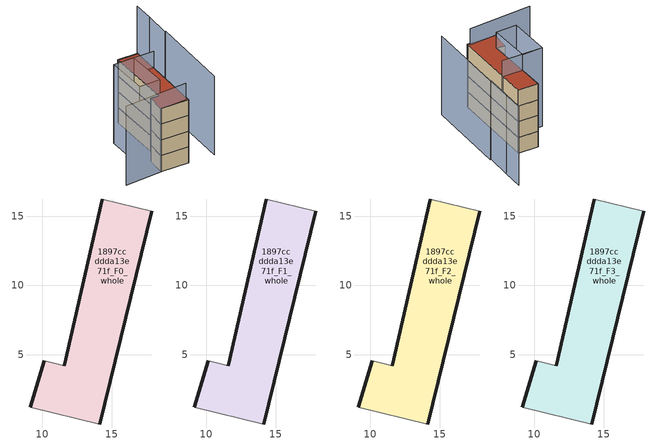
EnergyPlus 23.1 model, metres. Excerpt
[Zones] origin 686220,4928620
1897ccddda13e71f_F0_whole
 floor ground (EU_floor_Construction): 14.15,0.01 17.87,15.36 14.32,16.24 11.56,4.21 10.13,4.58 9.14,1.22 z0
 wall outside (EU_wall_Construction): 11.56,4.21 14.32,16.24 / 17.87,15.36 14.15,0.01 / 9.14,1.22 10.13,4.58 z0:3
 wall adiabatic (EU_wall_Construction): 14.32,16.24 17.87,15.36 / 14.15,0.01 9.14,1.22 / 10.13,4.58 11.56,4.21 z0:3
1897ccddda13e71f_F1_whole
 floor to 1897ccddda13e71f_F0_whole (EU_floor_Construction): 14.15,0.01 17.87,15.36 14.32,16.24 11.56,4.21 10.13,4.58 9.14,1.22 z3
 wall outside (EU_wall_Construction): 11.56,4.21 14.32,16.24 / 17.87,15.36 14.15,0.01 / 9.14,1.22 10.13,4.58 z3:6
 wall adiabatic (EU_wall_Construction): 14.32,16.24 17.87,15.36 / 14.15,0.01 9.14,1.22 / 10.13,4.58 11.56,4.21 z3:6
1897ccddda13e71f_F2_whole
 floor to 1897ccddda13e71f_F1_whole (EU_floor_Construction): 14.15,0.01 17.87,15.36 14.32,16.24 11.56,4.21 10.13,4.58 9.14,1.22 z6
 wall outside (EU_wall_Construction): 11.56,4.21 14.32,16.24 / 17.87,15.36 14.15,0.01 / 9.14,1.22 10.13,4.58 z6:9
 wall adiabatic (EU_wall_Construction): 14.32,16.24 17.87,15.36 / 14.15,0.01 9.14,1.22 / 10.13,4.58 11.56,4.21 z6:9
1897ccddda13e71f_F3_whole
 floor to 1897ccddda13e71f_F2_whole (EU_floor_Construction): 14.15,0.01 17.87,15.36 14.32,16.24 11.56,4.21 10.13,4.58 9.14,1.22 z9
 wall outside (EU_wall_Construction): 11.56,4.21 14.32,16.24 / 17.87,15.36 14.15,0.01 / 9.14,1.22 10.13,4.58 z9:12
 wall adiabatic (EU_wall_Construction): 14.32,16.24 17.87,15.36 / 14.15,0.01 9.14,1.22 / 10.13,4.58 11.56,4.21 z9:12
 roof outside (EU_roof_Construction): 17.87,15.36 14.15,0.01 9.14,1.22 10.13,4.58 11.56,4.21 14.32,16.24 z12
shading: 2.5,2.33 13.95,0.43 / 18.69,-1.25 22.35,13.53 / 22.23,13.56 23.39,18.24 / 23.39,18.24 24.37,21.98 / 16.85,10.69 9.64,12.4 / 8.02,4.87 9.59,12.43 / 9.59,12.43 13.27,11.66 / 13.27,11.66 11.7,4.11 / 11.7,4.11 8.02,4.87 z0:15
[Building]
EU S2 Campaign: North Axis=0; Terrain=City; Solar Distribution=FullExterior
[Site:Location]
Bologna: Latitude=44.5; Longitude=11.25; Time Zone=1; Elevation=37
[SizingPeriod:WeatherFileDays]
AnnualSizingPeriod: Begin Month=1; Begin Day of Month=1; End Month=12; End Day of Month=31; Day of Week for Start Day=Monday; Use Weather File Daylight Saving Period=No; Use Weather File Rain and Snow Indicators=No
[MATERIAL]
EU_InternalMass_Material: Roughness=MediumRough; Thickness=0.1; Conductivity=1; Density=1800; Specific Heat=900; Thermal Absorptance=0.9; Solar Absorptance=0.7; Visible Absorptance=0.7
[MATERIAL:NOMASS] Roughness=MediumRough; Thermal Absorptance=0.9; Solar Absorptance=0.7; Visible Absorptance=0.7
Name | Thermal Resistance
EU_wall_NoMass | 0.937881
EU_roof_NoMass | 0.548572
EU_floor_NoMass | 0.71348
[CONSTRUCTION]
EU_wall_Construction: EU_wall_NoMass
EU_roof_Construction: EU_roof_NoMass
EU_floor_Construction: EU_floor_NoMass
EU_InternalMass_Construction: EU_InternalMass_Material
[ZONE] Type=1; Multiplier=1; Ceiling Height=autocalculate; Volume=185.2; Floor Area=autocalculate; Part of Total Floor Area=Yes
1897ccddda13e71f_F0_whole; 1897ccddda13e71f_F1_whole; 1897ccddda13e71f_F2_whole; 1897ccddda13e71f_F3_whole
[INTERNALMASS] Construction=EU_InternalMass_Construction; Surface Area=61.7338
Name | Zone or ZoneList
1897ccddda13e71f_F0_whole_EU_InternalMass | 1897ccddda13e71f_F0_whole
1897ccddda13e71f_F1_whole_EU_InternalMass | 1897ccddda13e71f_F1_whole
1897ccddda13e71f_F2_whole_EU_InternalMass | 1897ccddda13e71f_F2_whole
1897ccddda13e71f_F3_whole_EU_InternalMass | 1897ccddda13e71f_F3_whole
[OTHEREQUIPMENT] Fuel Type=Electricity; Design Level Calculation Method=Watts/Area; Power per Zone Floor Area=1; Fraction Latent=0; Fraction Radiant=0; Fraction Lost=0; Carbon Dioxide Generation Rate=0; EndUse Subcategory=EU_Step8_InternalGains
Name | Zone or ZoneList or Space or SpaceList | Schedule
EU_Step8_InternalGain_1897ccddda13e71f_F0_whole_f000 | 1897ccddda13e71f_F0_whole | EU_Step8_GainSchedule_1897ccddda13e71f_F0_whole_f000
EU_Step8_InternalGain_1897ccddda13e71f_F1_whole_f000 | 1897ccddda13e71f_F1_whole | EU_Step8_GainSchedule_1897ccddda13e71f_F1_whole_f000
EU_Step8_InternalGain_1897ccddda13e71f_F2_whole_f000 | 1897ccddda13e71f_F2_whole | EU_Step8_GainSchedule_1897ccddda13e71f_F2_whole_f000
EU_Step8_InternalGain_1897ccddda13e71f_F3_whole_f000 | 1897ccddda13e71f_F3_whole | EU_Step8_GainSchedule_1897ccddda13e71f_F3_whole_f000
[ZONEVENTILATION:DESIGNFLOWRATE] Schedule=EU_AlwaysOn; Design Flow Rate Calculation Method=AirChanges/Hour; Air Changes per Hour=0.687892; Ventilation Type=Natural; Fan Pressure Rise=0; Fan Total Efficiency=1; Constant Term Coefficient=1; Temperature Term Coefficient=0; Velocity Term Coefficient=0; Velocity Squared Term Coefficient=0; Minimum Indoor Temperature=-100; Maximum Indoor Temperature=100; Delta Temperature=-100; Minimum Outdoor Temperature=-100; Maximum Outdoor Temperature=100; Maximum Wind Speed=40
Name | Zone or ZoneList or Space or SpaceList
EU_ConstantAir_1897ccddda13e71f_F0_whole | 1897ccddda13e71f_F0_whole
EU_ConstantAir_1897ccddda13e71f_F1_whole | 1897ccddda13e71f_F1_whole
EU_ConstantAir_1897ccddda13e71f_F2_whole | 1897ccddda13e71f_F2_whole
EU_ConstantAir_1897ccddda13e71f_F3_whole | 1897ccddda13e71f_F3_whole
[HVACTEMPLATE:THERMOSTAT] Constant Heating Setpoint=20; Constant Cooling Setpoint=50
EU_HeatOnly_1897ccddda13e71f_F0_whole; EU_HeatOnly_1897ccddda13e71f_F1_whole; EU_HeatOnly_1897ccddda13e71f_F2_whole; EU_HeatOnly_1897ccddda13e71f_F3_whole
[HVACTEMPLATE:ZONE:IDEALLOADSAIRSYSTEM] System Availability Schedule=EU_AlwaysOn; Maximum Heating Supply Air Temperature=50; Minimum Cooling Supply Air Temperature=13; Maximum Heating Supply Air Humidity Ratio=0.0156; Minimum Cooling Supply Air Humidity Ratio=0.0077; Heating Limit=NoLimit; Cooling Limit=NoLimit; Heating Availability Schedule=EU_AlwaysOn; Cooling Availability Schedule=EU_CoolingOff; Dehumidification Control Type=ConstantSensibleHeatRatio; Cooling Sensible Heat Ratio=0.7; Dehumidification Setpoint=60; Humidification Control Type=None; Humidification Setpoint=30; Outdoor Air Method=None; Outdoor Air Flow Rate per Person=0.00944; Outdoor Air Flow Rate per Zone Floor Area=0; Outdoor Air Flow Rate per Zone=0; Demand Controlled Ventilation Type=None; Outdoor Air Economizer Type=NoEconomizer; Heat Recovery Type=None; Sensible Heat Recovery Effectiveness=0.7; Latent Heat Recovery Effectiveness=0.65
Name | Template Thermostat
1897ccddda13e71f_F0_whole | EU_HeatOnly_1897ccddda13e71f_F0_whole
1897ccddda13e71f_F1_whole | EU_HeatOnly_1897ccddda13e71f_F1_whole
1897ccddda13e71f_F2_whole | EU_HeatOnly_1897ccddda13e71f_F2_whole
1897ccddda13e71f_F3_whole | EU_HeatOnly_1897ccddda13e71f_F3_whole
[SIZING:ZONE] Zone Cooling Design Supply Air Temperature Input Method=SupplyAirTemperature; Zone Cooling Design Supply Air Temperature=13; Zone Heating Design Supply Air Temperature Input Method=SupplyAirTemperature; Zone Heating Design Supply Air Temperature=50; Zone Cooling Design Supply Air Humidity Ratio=0.008; Zone Heating Design Supply Air Humidity Ratio=0.008; Cooling Design Air Flow Method=DesignDay; Cooling Design Air Flow Rate=0; Cooling Minimum Air Flow per Zone Floor Area=0.000762; Cooling Minimum Air Flow=0; Cooling Minimum Air Flow Fraction=0.2; Heating Design Air Flow Method=DesignDay; Heating Design Air Flow Rate=0; Heating Maximum Air Flow per Zone Floor Area=0.002032; Heating Maximum Air Flow=0.141576; Heating Maximum Air Flow Fraction=0.3; Account for Dedicated Outdoor Air System=No; Dedicated Outdoor Air System Control Strategy=NeutralSupplyAir; Dedicated Outdoor Air Low Setpoint Temperature for Design=autosize; Dedicated Outdoor Air High Setpoint Temperature for Design=autosize; Zone Load Sizing Method=Sensible Load Only No Latent Load; Zone Latent Cooling Design Supply Air Humidity Ratio Input Method=HumidityRatioDifference; Zone Cooling Design Supply Air Humidity Ratio Difference=0.005; Zone Latent Heating Design Supply Air Humidity Ratio Input Method=HumidityRatioDifference; Zone Humidification Design Supply Air Humidity Ratio Difference=0.005
1897ccddda13e71f_F0_whole; 1897ccddda13e71f_F1_whole; 1897ccddda13e71f_F2_whole; 1897ccddda13e71f_F3_whole
[SCHEDULE:CONSTANT]
Name | Hourly Value
EU_AlwaysOn | 1
EU_CoolingOff | 0
[SCHEDULE:FILE] Column Number=1; Rows to Skip at Top=0; Number of Hours of Data=8760; Column Separator=Comma; Interpolate to Timestep=No; Minutes per Item=60; Adjust Schedule for Daylight Savings=Yes
Name | File
EU_Step8_GainSchedule_1897ccddda13e71f_F0_whole_f000 | ../../schedules/1897ccddda13e71f/1897ccddda13e71f_F0_whole_f000_gain.csv
EU_Step8_GainSchedule_1897ccddda13e71f_F1_whole_f000 | ../../schedules/1897ccddda13e71f/1897ccddda13e71f_F1_whole_f000_gain.csv
EU_Step8_GainSchedule_1897ccddda13e71f_F2_whole_f000 | ../../schedules/1897ccddda13e71f/1897ccddda13e71f_F2_whole_f000_gain.csv
EU_Step8_GainSchedule_1897ccddda13e71f_F3_whole_f000 | ../../schedules/1897ccddda13e71f/1897ccddda13e71f_F3_whole_f000_gain.csv
